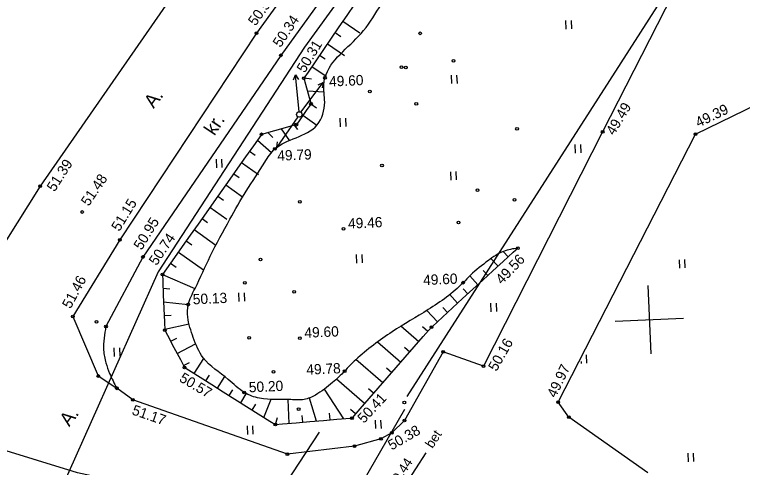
# Model space of a CAD drawing. Extents: x 641653 to 641999, y 6457621 to 6457927.
# Drawn here: x 641714 to 641767.1, y 6457769.2 to 6457802.3 of the extents above; entities that cross this region are included whole.
import ezdxf

# ---------------------------------------------------------------- set-up
doc = ezdxf.new("R2010")
doc.units = 0
for name, color, linetype in [('Level 12', 7, 'Continuous'), ('Level 15', 7, 'Continuous'), ('Level 17', 7, 'Continuous'), ('Level 30', 7, 'Continuous'), ('Level 31', 7, 'Continuous'), ('Level 39', 7, 'Continuous'), ('Level 41', 7, 'Continuous'), ('Level 42', 7, 'Continuous'), ('Level 54', 7, 'Continuous'), ('Level 58', 7, 'Continuous'), ('Level 59', 7, 'Continuous'), ('Level 61', 7, 'Continuous')]:
    doc.layers.add(name, color=color, linetype=linetype)

# ---------------------------------------------------------------- blocks, each defined once
blk = doc.blocks.new('KMNOLO')
at = {"layer": 'Level 12'}
for p, q in [((200, 0), (2900, 0)), ((2553.76, 176.18), (2900, 0)), ((2900, 0), (2553.76, -186.54))]:
    blk.add_line(p, q, dxfattribs=at)
blk.add_circle((0, 0), 200, dxfattribs=at)
blk = doc.blocks.new('KMNOOL')
at = {"layer": 'Level 12'}
for p, q in [((200, 0), (2900, 0)), ((2553.76, 176.18), (2900, 0)), ((2900, 0), (2553.76, -186.54))]:
    blk.add_line(p, q, dxfattribs=at)
blk = doc.blocks.new('KHEIN_')
at = {"layer": 'Level 41'}
for p, q in [((0, 620.11), (0, 0)), ((405.61, 608.83), (405.61, 0))]:
    blk.add_line(p, q, dxfattribs=at)

msp = doc.modelspace()

# ---------------------------------------------------------------- linework, layer by layer
at = {"layer": 'Level 15'}
for points in [[(641742.688, 6457774.425), (641781.088, 6457834.366)], [(641742.486, 6457773.475), (641734.285, 6457759.223)]]:
    msp.add_lwpolyline(points, dxfattribs=at)
at = {"layer": 'Level 17'}
msp.add_line((641720.014, 6457779.871), (641720.014, 6457779.871), dxfattribs=at)
msp.add_lwpolyline([(641783.815, 6457857.283), (641755.113, 6457827.412), (641735.189, 6457799.913), (641724.513, 6457783.518), (641716.359, 6457765.265)], dxfattribs=at)
at = {"layer": 'Level 30'}
for p, q in [((641731.684, 6457800.937), (641731.684, 6457800.937)), ((641733.456, 6457799.325), (641733.456, 6457799.325)), ((641756.939, 6457793.741), (641756.939, 6457793.741)), ((641763.72, 6457793.574), (641763.72, 6457793.574)), ((641715.899, 6457789.782), (641715.899, 6457789.782)), ((641721.715, 6457785.861), (641721.715, 6457785.861)), ((641723.399, 6457784.601), (641723.399, 6457784.601)), ((641718.283, 6457780.256), (641718.283, 6457780.256)), ((641720.701, 6457779.522), (641720.701, 6457779.522)), ((641745.31, 6457777.683), (641745.31, 6457777.683)), ((641748.237, 6457776.625), (641748.237, 6457776.625)), ((641720.141, 6457775.917), (641720.141, 6457775.917)), ((641721.487, 6457775.017), (641721.487, 6457775.017)), ((641722.652, 6457774.17), (641722.652, 6457774.17)), ((641753.699, 6457773.998), (641753.699, 6457773.998)), ((641742.482, 6457772.664), (641742.482, 6457772.664)), ((641754.476, 6457772.917), (641754.476, 6457772.917)), ((641741.556, 6457771.764), (641741.556, 6457771.764)), ((641740.767, 6457771.335), (641740.767, 6457771.335)), ((641738.831, 6457770.799), (641738.831, 6457770.799)), ((641733.935, 6457770.201), (641733.935, 6457770.201))]:
    msp.add_line(p, q, dxfattribs=at)
for points in [[(641793.407, 6457880.069), (641779.34, 6457866.022), (641766.802, 6457853.588), (641747.422, 6457831.8), (641736.332, 6457818.012), (641726.07, 6457804.449), (641715.899, 6457789.782), (641705.557, 6457773.325), (641696.828, 6457758.271), (641689.239, 6457743.294), (641681.438, 6457727.752), (641680.783, 6457726.418)], [(641763.817, 6457822.827), (641763.054, 6457824.402), (641760.982, 6457825.986), (641755.9, 6457827.285), (641752.34, 6457827.837), (641741.347, 6457814.306), (641731.684, 6457800.937), (641721.715, 6457785.861), (641718.283, 6457780.256), (641720.141, 6457775.917)], [(641754.763, 6457827.426), (641743.238, 6457812.896), (641733.456, 6457799.325), (641723.399, 6457784.601), (641720.701, 6457779.522)], [(641764.603, 6457819.809), (641765.275, 6457816.889), (641763.892, 6457808.952), (641763.215, 6457806.05), (641756.939, 6457793.741), (641748.237, 6457776.625), (641745.31, 6457777.683), (641742.482, 6457772.664), (641741.556, 6457771.764), (641740.767, 6457771.335), (641738.831, 6457770.799), (641733.935, 6457770.201), (641722.652, 6457774.17), (641721.487, 6457775.017)], [(641753.699, 6457773.998), (641763.72, 6457793.574), (641773.709, 6457798.44)], [(641720.141, 6457775.917), (641721.487, 6457775.017)], [(641754.476, 6457772.917), (641753.699, 6457773.998)], [(641760.238, 6457768.835), (641754.476, 6457772.917)], [(641723.631, 6457767.771), (641718.626, 6457768.856), (641712.448, 6457770.734), (641702.586, 6457755.308), (641695.174, 6457740.636), (641688.571, 6457726.767)]]:
    msp.add_lwpolyline(points, dxfattribs=at)
msp.add_spline([(641720.701, 6457779.522), (641720.564, 6457778.682), (641720.525, 6457777.797), (641720.697, 6457776.869), (641720.965, 6457776.102), (641721.487, 6457775.017)], degree=3, dxfattribs=at)
at = {"layer": 'Level 31'}
for p, q in [((641736.68, 6457797.679), (641736.68, 6457797.679)), ((641733.021, 6457792.496), (641733.021, 6457792.496)), ((641746.771, 6457782.727), (641746.771, 6457782.727)), ((641726.701, 6457781.125), (641726.701, 6457781.125)), ((641738.116, 6457776.272), (641738.116, 6457776.272)), ((641730.789, 6457774.706), (641730.789, 6457774.706))]:
    msp.add_line(p, q, dxfattribs=at)
for centre in [(641736.68, 6457797.679), (641733.021, 6457792.496), (641718.967, 6457787.886), (641746.771, 6457782.727), (641726.701, 6457781.125), (641738.116, 6457776.272), (641730.789, 6457774.706)]:
    msp.add_circle(centre, 0.1, dxfattribs=at)
at = {"layer": 'Level 39'}
for p, q in [((641734.758, 6457773.486), (641734.758, 6457773.486)), ((641740.604, 6457765.022), (641744.063, 6457770.3))]:
    msp.add_line(p, q, dxfattribs=at)
msp.add_lwpolyline([(641729.382, 6457761.269), (641736.291, 6457771.812)], dxfattribs=at)
at = {"layer": 'Level 41'}
for p, q in [((641762.511, 6457784.405), (641762.539, 6457783.786)), ((641762.917, 6457784.412), (641762.944, 6457783.804)), ((641755.745, 6457777.465), (641755.772, 6457776.857)), ((641755.361, 6457776.984), (641755.367, 6457776.839)), ((641763.144, 6457770.27), (641763.172, 6457769.65)), ((641763.55, 6457770.277), (641763.577, 6457769.669))]:
    msp.add_line(p, q, dxfattribs=at)
at = {"layer": 'Level 42'}
for p, q in [((641738.828, 6457803.057), (641738.264, 6457802.231)), ((641738.264, 6457802.231), (641737.7, 6457801.405)), ((641737.982, 6457801.818), (641739.22, 6457800.972)), ((641737.7, 6457801.405), (641737.136, 6457800.58)), ((641737.418, 6457800.993), (641737.83, 6457800.711)), ((641737.136, 6457800.58), (641736.572, 6457799.754)), ((641736.854, 6457800.167), (641738.092, 6457799.321)), ((641736.572, 6457799.754), (641736.008, 6457798.928)), ((641736.29, 6457799.341), (641736.703, 6457799.059)), ((641736.008, 6457798.928), (641735.444, 6457798.103)), ((641735.726, 6457798.516), (641736.759, 6457797.81)), ((641735.136, 6457797.652), (641735.136, 6457797.652)), ((641735.162, 6457797.69), (641735.697, 6457797.612)), ((641735.258, 6457797.215), (641735.528, 6457796.252)), ((641735.393, 6457796.734), (641736.622, 6457796.667)), ((641735.652, 6457795.773), (641736.061, 6457795.485)), ((641735.66, 6457795.783), (641735.66, 6457795.783)), ((641735.364, 6457795.364), (641734.788, 6457794.547)), ((641735.076, 6457794.956), (641736.092, 6457794.239)), ((641733.957, 6457794.09), (641732.994, 6457793.821)), ((641733.476, 6457793.955), (641734.085, 6457793.072)), ((641734.439, 6457794.224), (641734.671, 6457793.921)), ((641734.59, 6457794.266), (641734.59, 6457794.266)), ((641732.038, 6457793.543), (641731.461, 6457792.726)), ((641732.048, 6457793.557), (641732.048, 6457793.557)), ((641732.513, 6457793.687), (641732.866, 6457793.32)), ((641731.461, 6457792.726), (641730.884, 6457791.909)), ((641731.75, 6457793.134), (641732.766, 6457792.231)), ((641731.173, 6457792.318), (641731.581, 6457792.029)), ((641730.884, 6457791.909), (641730.308, 6457791.092)), ((641730.596, 6457791.501), (641731.821, 6457790.636)), ((641730.308, 6457791.092), (641729.731, 6457790.276)), ((641730.019, 6457790.684), (641730.428, 6457790.396)), ((641729.731, 6457790.276), (641729.154, 6457789.459)), ((641729.442, 6457789.867), (641730.668, 6457789.002)), ((641729.154, 6457789.459), (641728.577, 6457788.642)), ((641728.866, 6457789.051), (641729.274, 6457788.762)), ((641728.577, 6457788.642), (641728, 6457787.825)), ((641728.289, 6457788.234), (641729.514, 6457787.369)), ((641728, 6457787.825), (641727.424, 6457787.009)), ((641727.712, 6457787.417), (641728.12, 6457787.129)), ((641727.424, 6457787.009), (641726.847, 6457786.192)), ((641727.135, 6457786.6), (641728.728, 6457785.475)), ((641726.847, 6457786.192), (641726.27, 6457785.375)), ((641726.27, 6457785.375), (641725.693, 6457784.558)), ((641726.558, 6457785.784), (641726.967, 6457785.495)), ((641725.982, 6457784.967), (641727.824, 6457783.666)), ((641749.673, 6457784.269), (641750.41, 6457784.945)), ((641750.042, 6457784.607), (641749.704, 6457784.976)), ((641750.41, 6457784.945), (641750.747, 6457785.254)), ((641750.747, 6457785.254), (641750.747, 6457785.254)), ((641725.693, 6457784.558), (641725.116, 6457783.742)), ((641749.305, 6457783.932), (641748.792, 6457784.491)), ((641748.936, 6457783.594), (641749.673, 6457784.269)), ((641725.405, 6457784.15), (641725.813, 6457783.862)), ((641724.819, 6457783.321), (641724.819, 6457783.321)), ((641724.828, 6457783.333), (641727.189, 6457782.292)), ((641747.831, 6457782.58), (641747.244, 6457783.22)), ((641748.199, 6457782.918), (641748.936, 6457783.594)), ((641748.568, 6457783.256), (641748.23, 6457783.624)), ((641724.841, 6457782.836), (641724.885, 6457781.838)), ((641747.462, 6457782.242), (641748.199, 6457782.918)), ((641724.863, 6457782.337), (641725.355, 6457782.267)), ((641746.725, 6457781.567), (641747.462, 6457782.242)), ((641747.094, 6457781.904), (641746.756, 6457782.273)), ((641724.885, 6457781.838), (641724.929, 6457780.839)), ((641746.357, 6457781.229), (641745.755, 6457781.885)), ((641745.988, 6457780.891), (641746.725, 6457781.567)), ((641724.907, 6457781.338), (641726.701, 6457781.125)), ((641724.929, 6457780.839), (641724.974, 6457779.84)), ((641744.883, 6457779.877), (641744.123, 6457780.706)), ((641745.251, 6457780.215), (641745.988, 6457780.891)), ((641745.62, 6457780.553), (641745.282, 6457780.922)), ((641724.952, 6457780.339), (641725.451, 6457780.361)), ((641744.514, 6457779.539), (641745.251, 6457780.215)), ((641724.996, 6457779.34), (641726.767, 6457779.723)), ((641743.521, 6457778.416), (641742.221, 6457779.552)), ((641744.179, 6457779.169), (641743.803, 6457779.498)), ((641744.458, 6457779.487), (641744.458, 6457779.487)), ((641724.999, 6457779.268), (641724.999, 6457779.268)), ((641725.198, 6457778.89), (641725.663, 6457778.005)), ((641725.431, 6457778.447), (641725.873, 6457778.68)), ((641742.205, 6457776.91), (641740.519, 6457778.384)), ((641743.192, 6457778.04), (641743.85, 6457778.792)), ((641725.663, 6457778.005), (641726.129, 6457777.12)), ((641725.896, 6457777.562), (641727.224, 6457778.26)), ((641742.863, 6457777.663), (641742.487, 6457777.992)), ((641742.534, 6457777.287), (641743.192, 6457778.04)), ((641726.362, 6457776.677), (641726.804, 6457776.91)), ((641727.145, 6457776.087), (641727.843, 6457777.196)), ((641740.889, 6457775.404), (641738.937, 6457777.111)), ((641741.876, 6457776.534), (641742.534, 6457777.287)), ((641726.439, 6457776.531), (641726.439, 6457776.531)), ((641726.722, 6457776.353), (641727.568, 6457775.821)), ((641741.547, 6457776.157), (641741.171, 6457776.486)), ((641741.218, 6457775.781), (641741.876, 6457776.534)), ((641727.568, 6457775.821), (641728.415, 6457775.288)), ((641727.992, 6457775.554), (641728.258, 6457775.978)), ((641728.838, 6457775.022), (641729.375, 6457775.876)), ((641740.56, 6457775.028), (641741.218, 6457775.781)), ((641728.415, 6457775.288), (641729.261, 6457774.756)), ((641739.573, 6457773.899), (641737.519, 6457775.694)), ((641729.261, 6457774.756), (641730.108, 6457774.224)), ((641729.685, 6457774.49), (641729.951, 6457774.913)), ((641738.054, 6457772.794), (641736.64, 6457774.963)), ((641740.231, 6457774.651), (641739.855, 6457774.98)), ((641739.902, 6457774.275), (641740.56, 6457775.028)), ((641730.108, 6457774.224), (641730.954, 6457773.692)), ((641730.531, 6457773.958), (641730.937, 6457774.603)), ((641732.224, 6457772.894), (641732.756, 6457774.229)), ((641734.069, 6457772.455), (641733.996, 6457774.19)), ((641736.062, 6457772.624), (641735.544, 6457774.3)), ((641739.244, 6457773.522), (641739.902, 6457774.275)), ((641730.954, 6457773.692), (641731.801, 6457773.16)), ((641731.378, 6457773.426), (641731.644, 6457773.849)), ((641731.801, 6457773.16), (641732.648, 6457772.628)), ((641737.058, 6457772.709), (641737.016, 6457773.207)), ((641738.916, 6457773.146), (641738.539, 6457773.475)), ((641733.073, 6457772.37), (641733.21, 6457772.895)), ((641734.567, 6457772.497), (641735.564, 6457772.582)), ((641735.065, 6457772.54), (641735.023, 6457773.038)), ((641735.564, 6457772.582), (641736.56, 6457772.667)), ((641736.56, 6457772.667), (641737.556, 6457772.752)), ((641737.556, 6457772.752), (641738.553, 6457772.836)), ((641738.653, 6457772.845), (641738.653, 6457772.845)), ((641733.059, 6457772.369), (641733.059, 6457772.369)), ((641733.571, 6457772.413), (641734.567, 6457772.497))]:
    msp.add_line(p, q, dxfattribs=at)
for points in [[(641735.444, 6457798.103), (641735.136, 6457797.652), (641735.258, 6457797.215)], [(641735.528, 6457796.252), (641735.66, 6457795.783), (641735.364, 6457795.364)], [(641734.788, 6457794.547), (641734.59, 6457794.266), (641733.957, 6457794.09)], [(641732.994, 6457793.821), (641732.048, 6457793.557), (641732.038, 6457793.543)], [(641725.116, 6457783.742), (641724.819, 6457783.321), (641724.841, 6457782.836)], [(641724.974, 6457779.84), (641724.999, 6457779.268), (641725.198, 6457778.89)], [(641743.85, 6457778.792), (641744.458, 6457779.487), (641744.514, 6457779.539)], [(641726.129, 6457777.12), (641726.439, 6457776.531), (641726.722, 6457776.353)], [(641738.553, 6457772.836), (641738.653, 6457772.845), (641739.244, 6457773.522)], [(641732.648, 6457772.628), (641733.059, 6457772.369), (641733.571, 6457772.413)]]:
    msp.add_lwpolyline(points, dxfattribs=at)
msp.add_spline([(641750.747, 6457785.254), (641749.712, 6457785.015), (641748.599, 6457784.341), (641747.296, 6457783.27), (641746.771, 6457782.727), (641744.214, 6457780.766), (641741.585, 6457779.141), (641738.923, 6457777.099), (641738.5, 6457776.69), (641738.116, 6457776.272), (641737.239, 6457775.441), (641735.981, 6457774.527), (641735.164, 6457774.205), (641734.178, 6457774.187), (641731.913, 6457774.293), (641730.789, 6457774.706), (641729.625, 6457775.668), (641727.787, 6457777.249), (641727.072, 6457778.724), (641726.668, 6457780.213), (641726.701, 6457781.125), (641727.196, 6457782.306), (641728.311, 6457784.669), (641729.749, 6457787.359), (641730.928, 6457789.405), (641732.288, 6457791.519), (641733.021, 6457792.496), (641734.568, 6457793.303), (641736.109, 6457794.255), (641736.658, 6457795.917), (641736.599, 6457797.24), (641736.68, 6457797.679), (641739.308, 6457800.909), (641740.627, 6457802.788), (641742.793, 6457806.029), (641744.864, 6457809.085), (641745.925, 6457810.738), (641747.742, 6457813.12), (641749.902, 6457815.919), (641752.16, 6457818.879), (641753.752, 6457821.029), (641754.57, 6457821.898), (641755.031, 6457821.896), (641755.929, 6457822.139), (641757.454, 6457822.311), (641759.082, 6457821.916), (641760.582, 6457820.918), (641764.661, 6457817.41)], degree=3, dxfattribs=at)
at = {"layer": 'Level 54'}
for centre in [(641743.634, 6457800.93), (641742.267, 6457798.462), (641746.066, 6457798.925), (641742.582, 6457798.432), (641736.68, 6457797.679), (641739.955, 6457796.69), (641735.66, 6457795.783), (641743.343, 6457795.778), (641734.59, 6457794.266), (641750.693, 6457793.957), (641732.048, 6457793.557), (641733.021, 6457792.496), (641740.84, 6457791.284), (641747.809, 6457789.489), (641734.846, 6457788.629), (641750.509, 6457788.769), (641746.423, 6457787.124), (641738.027, 6457786.655), (641731.966, 6457784.411), (641730.828, 6457782.722), (641746.771, 6457782.727), (641734.436, 6457782.057), (641726.701, 6457781.125), (641718.283, 6457780.256), (641720.014, 6457779.871), (641720.701, 6457779.522), (641744.458, 6457779.487), (641724.999, 6457779.268), (641731.139, 6457778.703), (641734.845, 6457778.682), (641745.31, 6457777.683), (641732.926, 6457776.225), (641738.116, 6457776.272), (641720.141, 6457775.917), (641721.487, 6457775.017), (641730.789, 6457774.706), (641742.471, 6457773.975), (641734.758, 6457773.486), (641742.482, 6457772.664), (641754.476, 6457772.917), (641733.059, 6457772.369), (641741.556, 6457771.764), (641738.831, 6457770.799), (641733.935, 6457770.201)]:
    msp.add_circle(centre, 0.1, dxfattribs=at)
at = {"layer": 'Level 59'}
for centre in [(641731.684, 6457800.937), (641733.456, 6457799.325), (641735.136, 6457797.652), (641756.939, 6457793.741), (641763.72, 6457793.574), (641715.899, 6457789.782), (641721.715, 6457785.861), (641750.747, 6457785.254), (641723.399, 6457784.601), (641724.819, 6457783.321), (641726.439, 6457776.531), (641748.237, 6457776.625), (641722.652, 6457774.17), (641753.699, 6457773.998), (641738.653, 6457772.845), (641740.767, 6457771.335)]:
    msp.add_circle(centre, 0.1, dxfattribs=at)
at = {"layer": 'Level 61'}
for p, q in [((641760.229, 6457782.523), (641760.453, 6457777.528)), ((641760.229, 6457782.523), (641760.453, 6457777.528)), ((641757.844, 6457779.914), (641762.838, 6457780.137)), ((641757.844, 6457779.914), (641762.838, 6457780.137))]:
    msp.add_line(p, q, dxfattribs=at)

# ---------------------------------------------------------------- block references
at = {"layer": 'Level 12'}
for name, xscale, yscale, rotation in [('KMNOOL', 0.0009998950477206616, 0.0009998950477206612, 95.40680285476364), ('KMNOLO', 0.0009998950477206612, 0.0009998950477206614, 53.34705569571883), ('KMNOOL', 0.0009998950477206614, 0.0009998950477206616, -124.65752262366014)]:
    msp.add_blockref(name, (641734.81, 6457795.009), dxfattribs=dict(at, xscale=xscale, yscale=yscale, rotation=rotation))
at = {"layer": 'Level 41', "xscale": 0.0009998950477206612, "yscale": 0.0009998950477206618, "rotation": 2.5641054904371217}
for p in [(641754.257, 6457801.243), (641745.909, 6457797.258), (641737.799, 6457794.113), (641754.942, 6457792.191), (641728.757, 6457791.12), (641745.854, 6457790.207), (641738.988, 6457784.158), (641730.399, 6457781.362), (641748.788, 6457780.609), (641721.309, 6457777.343), (641740.364, 6457772.074), (641731.019, 6457771.656)]:
    msp.add_blockref('KHEIN_', p, dxfattribs=at)

# ---------------------------------------------------------------- texts
at = {"layer": 'Level 31'}
for s, rotation, p in [('49.60', 2.5641, (641736.994, 6457797.043)), ('49.79', 2.5641, (641733.216, 6457791.621)), ('51.48', 55.7973, (641719.436, 6457788.262)), ('49.60', 2.5641, (641743.856, 6457782.544)), ('50.13', 2.5641, (641727.051, 6457781.141)), ('49.78', 2.5641, (641735.335, 6457776.004)), ('50.20', 2.5641, (641731.139, 6457774.721))]:
    msp.add_text(s, height=0.7499, rotation=rotation, dxfattribs=at).set_placement(p)
at = {"layer": 'Level 39'}
for s, height, p in [('bet', 0.6999, (641744.523, 6457770.582)), ('49,47-49,44', 0.69993, (641740.377, 6457765.454))]:
    msp.add_text(s, height=height, rotation=56.7647, dxfattribs=at).set_placement(p)
at = {"layer": 'Level 58'}
for s, rotation, p in [('A.', 52.7881, (641724.179, 6457795.401)), ('kr.', 56.3868, (641728.608, 6457793.406)), ('A.', 52.7881, (641718.015, 6457772.172))]:
    msp.add_text(s, height=0.9999, rotation=rotation, dxfattribs=at).set_placement(p)
at = {"layer": 'Level 59'}
for s, rotation, p in [('50.55', 54.3745, (641731.611, 6457801.425)), ('50.34', 56.0829, (641733.43, 6457799.847)), ('50.31', 58.648, (641735.2, 6457797.992)), ('49.49', 59.1528, (641757.774, 6457793.432)), ('49.39', 25.7735, (641763.933, 6457794.043)), ('51.39', 57.3305, (641716.954, 6457789.317)), ('51.15', 58.4714, (641721.676, 6457786.42)), ('50.95', 58.2542, (641723.298, 6457785.059)), ('49.46', 2.5641, (641738.377, 6457786.671)), ('50.74', 55.7943, (641724.391, 6457783.93)), ('49.56', 46.3526, (641749.594, 6457782.556)), ('51.46', 61.9417, (641718.115, 6457780.774)), ('49.60', 2.5641, (641735.195, 6457778.697)), ('50.16', 60.3229, (641749.191, 6457776.203)), ('49.97', 64.4479, (641753.511, 6457774.27)), ('50.57', 329.2213, (641725.989, 6457775.567)), ('50.41', 46.9203, (641739.519, 6457772.413)), ('51.17', 340.9518, (641722.54, 6457773.124)), ('50.38', 30.0507, (641741.545, 6457770.47))]:
    msp.add_text(s, height=0.7499, rotation=rotation, dxfattribs=at).set_placement(p)

doc.saveas('drawing.dxf')
